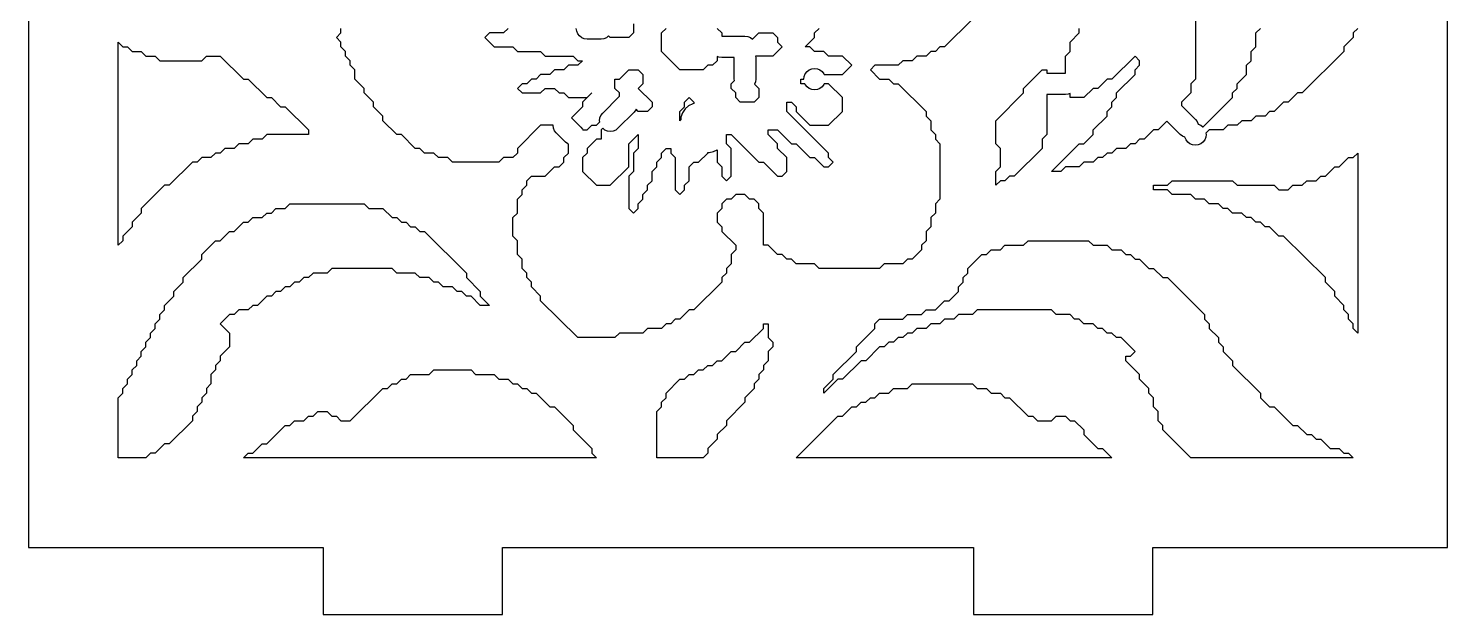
# Model space of a CAD drawing. Header units: millimetres. Extents: x 10 to 410, y 18 to 283.
# Drawn here: x 79 to 142.3, y 21 to 47.1 of the extents above; entities that cross this region are included whole.
import ezdxf

# ---------------------------------------------------------------- set-up
doc = ezdxf.new("R2010")
doc.units = ezdxf.units.MM
doc.layers.add('CUT', color=1, linetype='Continuous')

msp = doc.modelspace()

# ---------------------------------------------------------------- linework, layer by layer
at = {"layer": 'CUT'}
for points in [[(121.134, 147), (121.134, 144), (100.134, 144), (100.134, 147), (92.134, 147), (92.134, 144), (79, 144), (79, 24), (92.134, 24), (92.134, 21), (100.134, 21), (100.134, 24), (121.134, 24), (121.134, 21), (129.134, 21), (129.134, 24), (142.2679, 24), (142.2679, 144), (129.134, 144), (129.134, 147)], [(84.862965, 45.705882), (86.725929, 45.705882), (86.932925, 45.911765), (87.553913, 45.911765), (88.588894, 44.882353), (88.79589, 44.882353), (89.623874, 44.058824), (89.83087, 44.058824), (90.244862, 43.647059), (90.451858, 43.647059), (91.486839, 42.617647), (91.486839, 42.411765), (89.623874, 42.411765), (89.416878, 42.205882), (89.002886, 42.205882), (88.79589, 42), (88.381898, 42), (88.174902, 41.794118), (87.760909, 41.794118), (87.553913, 41.588235), (87.346917, 41.588235), (87.139921, 41.382353), (86.725929, 41.382353), (86.518933, 41.176471), (86.311937, 41.176471), (85.276957, 40.147059), (85.069961, 40.147059), (84.03498, 39.117647), (84.03498, 38.911765), (83.620988, 38.5), (83.620988, 38.294118), (83.206996, 37.882353), (83.206996, 37.676471), (83, 37.470588), (83, 46.529412), (83.206996, 46.323529), (83.413992, 46.323529), (83.620988, 46.117647), (84.03498, 46.117647), (84.241976, 45.911765), (84.655969, 45.911765)], [(108.25352, 43.647059), (108.25352, 43.852941), (108.460516, 44.058824), (108.667512, 43.852941), (108.667512, 43.796855), (108.616261, 43.786583), (108.42909, 43.693944), (108.272274, 43.556018), (108.156499, 43.382204), (108.089655, 43.184349), (108.081985, 43.064683), (108.046524, 43.029412), (108.046524, 43.441176)], [(137.853957, 41.382353), (138.060953, 41.382353), (138.267949, 41.588235), (138.267949, 33.558824), (138.060953, 33.764706), (138.060953, 33.970588), (137.853957, 34.176471), (137.853957, 34.382353), (137.646961, 34.588235), (137.646961, 34.794118), (137.232969, 35.205882), (137.232969, 35.411765), (136.818977, 35.823529), (136.818977, 36.029412), (134.956012, 37.882353), (134.749016, 37.882353), (134.335024, 38.294118), (134.128028, 38.294118), (133.921032, 38.5), (133.714036, 38.5), (133.50704, 38.705882), (133.300044, 38.705882), (133.093048, 38.911765), (132.679055, 38.911765), (132.472059, 39.117647), (132.265063, 39.117647), (132.058067, 39.323529), (131.644075, 39.323529), (131.437079, 39.529412), (131.023087, 39.529412), (130.816091, 39.735294), (129.988107, 39.735294), (129.781111, 39.941176), (129.160122, 39.941176), (129.160122, 40.147059), (129.781111, 40.147059), (129.988107, 40.352941), (132.679055, 40.352941), (132.886052, 40.147059), (134.54202, 40.147059), (134.749016, 39.941176), (135.163008, 39.941176), (135.370004, 40.147059), (135.783996, 40.147059), (135.990992, 40.352941), (136.404985, 40.352941), (136.611981, 40.558824), (136.818977, 40.558824), (137.232969, 40.970588), (137.439965, 40.970588)], [(88.174902, 34.382353), (87.967906, 34.382353), (87.553913, 33.970588), (87.967906, 33.558824), (87.967906, 32.941176), (87.553913, 32.529412), (87.553913, 32.323529), (87.346917, 32.117647), (87.346917, 31.911765), (87.139921, 31.705882), (87.139921, 31.294118), (86.932925, 31.088235), (86.932925, 30.882353), (86.725929, 30.676471), (86.725929, 30.470588), (86.518933, 30.264706), (86.518933, 30.058824), (86.311937, 29.852941), (86.311937, 29.647059), (85.276957, 28.617647), (85.069961, 28.617647), (84.655969, 28.205882), (84.448972, 28.205882), (84.241976, 28), (83, 28), (83, 30.676471), (83.206996, 30.882353), (83.206996, 31.088235), (83.413992, 31.294118), (83.413992, 31.5), (83.620988, 31.705882), (83.620988, 31.911765), (83.827984, 32.117647), (83.827984, 32.323529), (84.03498, 32.529412), (84.03498, 32.735294), (84.241976, 32.941176), (84.241976, 33.147059), (84.448972, 33.352941), (84.448972, 33.558824), (84.655969, 33.764706), (84.655969, 33.970588), (84.862965, 34.176471), (84.862965, 34.382353), (85.069961, 34.588235), (85.069961, 34.794118), (85.483953, 35.205882), (85.483953, 35.411765), (85.897945, 35.823529), (85.897945, 36.029412), (86.725929, 36.852941), (86.725929, 37.058824), (87.346917, 37.676471), (87.553913, 37.676471), (87.967906, 38.088235), (88.174902, 38.088235), (88.588894, 38.5), (88.79589, 38.5), (89.002886, 38.705882), (89.416878, 38.705882), (89.623874, 38.911765), (89.83087, 38.911765), (90.037866, 39.117647), (90.451858, 39.117647), (90.658854, 39.323529), (93.970791, 39.323529), (94.177787, 39.117647), (94.798776, 39.117647), (95.212768, 38.705882), (95.419764, 38.705882), (95.62676, 38.5), (95.833756, 38.5), (96.040752, 38.294118), (96.247748, 38.294118), (96.454744, 38.088235), (96.66174, 38.088235), (98.524705, 36.235294), (98.524705, 36.029412), (99.145693, 35.411765), (99.145693, 35.205882), (99.559685, 34.794118), (99.145693, 34.794118), (98.731701, 35.205882), (98.524705, 35.205882), (98.317709, 35.411765), (98.110713, 35.411765), (97.903717, 35.617647), (97.489725, 35.617647), (97.282728, 35.823529), (97.075732, 35.823529), (96.868736, 36.029412), (96.454744, 36.029412), (96.247748, 36.235294), (95.419764, 36.235294), (95.212768, 36.441176), (92.521819, 36.441176), (92.314823, 36.235294), (91.693835, 36.235294), (91.486839, 36.029412), (91.279843, 36.029412), (91.072847, 35.823529), (90.86585, 35.823529), (90.658854, 35.617647), (90.451858, 35.617647), (90.244862, 35.411765), (90.037866, 35.411765), (89.83087, 35.205882), (89.623874, 35.205882), (89.209882, 34.794118), (89.002886, 34.794118), (88.79589, 34.588235), (88.381898, 34.588235)], [(128.953126, 31.088235), (128.539134, 31.5), (128.539134, 31.705882), (127.918146, 32.323529), (127.918146, 32.529412), (128.125142, 32.529412), (128.332138, 32.735294), (127.71115, 33.352941), (127.504154, 33.352941), (127.297158, 33.558824), (127.090162, 33.558824), (126.883166, 33.764706), (126.67617, 33.764706), (126.469174, 33.970588), (126.055181, 33.970588), (125.848185, 34.176471), (125.641189, 34.176471), (125.434193, 34.382353), (124.813205, 34.382353), (124.606209, 34.588235), (121.294272, 34.588235), (121.087276, 34.382353), (120.466288, 34.382353), (120.259292, 34.176471), (119.845299, 34.176471), (119.638303, 33.970588), (119.224311, 33.970588), (119.017315, 33.764706), (118.603323, 33.764706), (118.396327, 33.558824), (118.189331, 33.558824), (117.982335, 33.352941), (117.775339, 33.352941), (117.568343, 33.147059), (117.361347, 33.147059), (117.154351, 32.941176), (116.947355, 32.941176), (116.326366, 32.323529), (116.11937, 32.323529), (115.291386, 31.5), (115.08439, 31.5), (114.463402, 30.882353), (114.463402, 31.088235), (114.877394, 31.5), (114.877394, 31.705882), (115.912374, 32.735294), (115.912374, 32.941176), (116.740358, 33.764706), (116.740358, 33.970588), (116.947355, 34.176471), (117.982335, 34.176471), (118.189331, 34.382353), (118.810319, 34.382353), (119.017315, 34.588235), (119.431307, 34.588235), (119.845299, 35), (120.052296, 35), (120.466288, 35.411765), (120.466288, 35.617647), (120.673284, 35.823529), (120.673284, 36.029412), (120.88028, 36.235294), (120.88028, 36.441176), (121.501268, 37.058824), (121.708264, 37.058824), (121.91526, 37.264706), (122.329252, 37.264706), (122.536248, 37.470588), (123.364233, 37.470588), (123.571229, 37.676471), (126.262177, 37.676471), (126.469174, 37.470588), (127.090162, 37.470588), (127.297158, 37.264706), (127.71115, 37.264706), (127.918146, 37.058824), (128.125142, 37.058824), (128.332138, 36.852941), (128.539134, 36.852941), (128.953126, 36.441176), (129.160122, 36.441176), (129.574114, 36.029412), (129.781111, 36.029412), (131.437079, 34.382353), (131.437079, 34.176471), (131.644075, 33.970588), (131.644075, 33.764706), (132.058067, 33.352941), (132.058067, 33.147059), (132.265063, 32.941176), (132.265063, 32.735294), (132.679055, 32.323529), (132.679055, 32.117647), (133.921032, 30.882353), (133.921032, 30.676471), (134.335024, 30.264706), (134.54202, 30.264706), (135.370004, 29.441176), (135.577, 29.441176), (135.990992, 29.029412), (136.197989, 29.029412), (136.404985, 28.823529), (136.611981, 28.823529), (137.025973, 28.411765), (137.439965, 28.411765), (137.646961, 28.205882), (137.853957, 28.205882), (138.060953, 28), (130.816091, 28), (129.574114, 29.235294), (129.574114, 29.441176), (129.367118, 29.647059), (129.367118, 30.058824), (129.160122, 30.264706), (129.160122, 30.676471), (128.953126, 30.882353)], [(111.979449, 32.735294), (111.979449, 32.323529), (111.772453, 32.117647), (111.772453, 31.911765), (111.565457, 31.705882), (111.565457, 31.5), (111.358461, 31.294118), (111.358461, 31.088235), (110.944469, 30.676471), (110.944469, 30.470588), (110.116484, 29.647059), (110.116484, 29.441176), (109.702492, 29.029412), (109.702492, 28.823529), (109.2885, 28.411765), (109.2885, 28.205882), (109.081504, 28), (107.011543, 28), (107.011543, 30.058824), (107.21854, 30.264706), (107.21854, 30.470588), (107.425536, 30.676471), (107.425536, 30.882353), (108.046524, 31.5), (108.25352, 31.5), (108.460516, 31.705882), (108.667512, 31.705882), (108.874508, 31.911765), (109.081504, 31.911765), (109.2885, 32.117647), (109.495496, 32.117647), (109.702492, 32.323529), (109.909488, 32.323529), (110.32348, 32.735294), (110.530477, 32.735294), (110.944469, 33.147059), (111.151465, 33.147059), (111.772453, 33.764706), (111.772453, 33.970588), (111.979449, 33.970588), (111.979449, 33.352941), (112.186445, 33.147059), (112.186445, 32.941176)], [(89.623874, 28.617647), (90.451858, 29.441176), (90.658854, 29.441176), (90.86585, 29.647059), (91.279843, 29.647059), (91.486839, 29.852941), (91.693835, 29.852941), (91.900831, 30.058824), (92.314823, 30.058824), (92.521819, 29.852941), (92.728815, 29.852941), (92.935811, 29.647059), (93.349803, 29.647059), (94.798776, 31.088235), (95.005772, 31.088235), (95.212768, 31.294118), (95.419764, 31.294118), (95.62676, 31.5), (95.833756, 31.5), (96.040752, 31.705882), (96.868736, 31.705882), (97.075732, 31.911765), (98.731701, 31.911765), (98.938697, 31.705882), (99.766681, 31.705882), (99.973677, 31.5), (100.387669, 31.5), (100.594665, 31.294118), (100.801662, 31.294118), (101.008658, 31.088235), (101.215654, 31.088235), (101.42265, 30.882353), (101.629646, 30.882353), (102.250634, 30.264706), (102.45763, 30.264706), (103.285614, 29.441176), (103.285614, 29.235294), (104.113599, 28.411765), (104.113599, 28.205882), (104.320595, 28), (88.588894, 28), (88.79589, 28.205882), (89.002886, 28.205882), (89.416878, 28.617647)], [(125.227197, 29.852941), (125.434193, 29.647059), (125.641189, 29.647059), (126.055181, 29.235294), (126.055181, 29.029412), (126.67617, 28.411765), (126.883166, 28.411765), (127.297158, 28), (113.221425, 28), (115.08439, 29.852941), (115.291386, 29.852941), (115.705378, 30.264706), (115.912374, 30.264706), (116.11937, 30.470588), (116.326366, 30.470588), (116.533362, 30.676471), (116.740358, 30.676471), (116.947355, 30.882353), (117.361347, 30.882353), (117.568343, 31.088235), (118.189331, 31.088235), (118.396327, 31.294118), (121.087276, 31.294118), (121.294272, 31.088235), (121.708264, 31.088235), (121.91526, 30.882353), (122.329252, 30.882353), (122.536248, 30.676471), (122.743244, 30.676471), (123.571229, 29.852941), (123.778225, 29.852941), (123.985221, 29.647059), (124.606209, 29.647059), (124.813205, 29.852941)]]:
    msp.add_lwpolyline(points, close=True, dxfattribs=at)
for points in [[(121.087276, 47.558824), (119.845299, 46.323529), (119.638303, 46.323529), (119.431307, 46.117647), (119.224311, 46.117647), (119.017315, 45.911765), (118.603323, 45.911765), (118.396327, 45.705882), (117.982335, 45.705882), (117.775339, 45.5), (116.740358, 45.5), (116.533362, 45.294118), (116.947355, 44.882353), (117.361347, 44.882353), (117.568343, 44.676471), (117.775339, 44.676471), (119.017315, 43.441176), (119.017315, 43.235294), (119.224311, 43.029412), (119.224311, 42.617647), (119.431307, 42.411765), (119.431307, 42.205882), (119.638303, 42), (119.638303, 39.529412), (119.431307, 39.323529), (119.431307, 38.911765), (119.224311, 38.705882), (119.224311, 38.294118), (119.017315, 38.088235), (119.017315, 37.676471), (118.810319, 37.470588), (118.810319, 37.264706), (118.396327, 36.852941), (118.189331, 36.852941), (117.982335, 36.647059), (117.154351, 36.647059), (116.947355, 36.441176), (114.256406, 36.441176), (114.04941, 36.647059), (113.221425, 36.647059), (113.014429, 36.852941), (112.807433, 36.852941), (112.600437, 37.058824), (112.393441, 37.058824), (111.979449, 37.470588), (111.772453, 37.470588), (111.772453, 38.911765), (111.565457, 39.117647), (111.565457, 39.323529), (111.358461, 39.529412), (111.151465, 39.529412), (110.944469, 39.735294), (110.530477, 39.735294), (110.32348, 39.529412), (110.116484, 39.529412), (109.909488, 39.323529), (109.909488, 39.117647), (109.702492, 38.911765), (109.702492, 38.5), (109.909488, 38.294118), (109.909488, 38.088235), (110.530477, 37.470588), (110.530477, 37.264706), (110.32348, 37.058824), (110.32348, 36.647059), (110.116484, 36.441176), (110.116484, 36.235294), (109.909488, 36.029412), (109.909488, 35.823529), (108.667512, 34.588235), (108.460516, 34.588235), (108.046524, 34.176471), (107.839528, 34.176471), (107.632532, 33.970588), (107.425536, 33.970588), (107.21854, 33.764706), (106.597551, 33.764706), (106.390555, 33.558824), (105.355575, 33.558824), (105.148579, 33.352941), (103.49261, 33.352941), (101.836642, 35), (101.836642, 35.205882), (101.42265, 35.617647), (101.42265, 35.823529), (101.215654, 36.029412), (101.215654, 36.235294), (101.008658, 36.441176), (101.008658, 36.852941), (100.801662, 37.058824), (100.801662, 37.676471), (100.594665, 37.882353), (100.594665, 38.705882), (100.801662, 38.911765), (100.801662, 39.529412), (101.008658, 39.735294), (101.008658, 39.941176), (101.215654, 40.147059), (101.215654, 40.352941), (101.42265, 40.558824), (102.043638, 40.558824), (102.45763, 40.970588), (102.664626, 40.970588), (102.871622, 41.176471), (102.871622, 41.382353), (103.078618, 41.588235), (103.078618, 41.979325), (103.04226, 41.9945), (102.943055, 42.071049), (102.531297, 42.485035), (102.455284, 42.584652), (102.407644, 42.700547), (102.391791, 42.823529), (101.836642, 42.823529), (100.801662, 41.794118), (100.801662, 41.588235), (100.594665, 41.382353), (100.180673, 41.382353), (99.973677, 41.176471), (97.903717, 41.176471), (97.696721, 41.382353), (97.282728, 41.382353), (97.075732, 41.588235), (96.66174, 41.588235), (96.454744, 41.794118), (96.247748, 41.794118), (95.62676, 42.411765), (95.419764, 42.411765), (94.798776, 43.029412), (94.798776, 43.235294), (94.384784, 43.647059), (94.384784, 43.852941), (93.970791, 44.264706), (93.970791, 44.470588), (93.556799, 44.882353), (93.556799, 45.294118), (93.349803, 45.5), (93.349803, 45.705882), (93.142807, 45.911765), (93.142807, 46.117647), (92.935811, 46.323529), (92.935811, 46.529412), (92.728815, 46.735294), (92.935811, 46.941176), (92.935811, 47.147059)], [(131.023087, 47.764706), (131.023087, 44.882353), (130.816091, 44.676471), (130.816091, 44.264706), (130.402099, 43.852941), (130.402099, 43.707003), (130.436037, 43.680815), (131.024001, 43.08967), (131.100014, 42.990054), (131.147129, 42.875434), (131.14732, 42.875409), (131.263087, 42.827457), (131.362498, 42.751176), (131.363293, 42.75014), (132.679055, 44.058824), (132.679055, 44.264706), (132.886052, 44.470588), (132.886052, 44.676471), (133.300044, 45.088235), (133.300044, 45.5), (133.50704, 45.705882), (133.50704, 46.117647), (133.714036, 46.323529), (133.714036, 46.941176), (133.921032, 47.147059)], [(100.387669, 47.147059), (100.180673, 46.941176), (99.559685, 46.941176), (99.352689, 46.735294), (99.766681, 46.323529), (100.594665, 46.323529), (100.801662, 46.117647), (101.836642, 46.117647), (102.043638, 45.911765), (103.285614, 45.911765), (103.49261, 45.705882), (103.699606, 45.705882), (103.49261, 45.5), (103.078618, 45.5), (102.871622, 45.294118), (102.45763, 45.294118), (102.250634, 45.088235), (101.836642, 45.088235), (101.629646, 44.882353), (101.42265, 44.882353), (101.215654, 44.676471), (101.008658, 44.676471), (100.801662, 44.470588), (101.008658, 44.264706), (101.836642, 44.264706), (102.043638, 44.470588), (102.45763, 44.470588), (102.664626, 44.264706), (102.871622, 44.264706), (103.078618, 44.058824), (103.906603, 44.058824), (104.113599, 44.264706), (103.699606, 43.852941), (103.699606, 43.647059), (103.211948, 43.162024), (103.623706, 42.748038), (103.699719, 42.648421), (103.712369, 42.617647), (103.906603, 42.617647), (104.113599, 42.823529), (104.320595, 42.823529), (104.469214, 42.971349), (104.461585, 43.028117), (104.477605, 43.152394), (104.525245, 43.26829), (104.601257, 43.367906), (105.321835, 44.092382), (105.355575, 44.118416), (105.355575, 44.264706), (105.148579, 44.470588), (105.148579, 44.882353), (105.355575, 44.882353), (105.769567, 45.294118), (106.183559, 45.294118), (106.390555, 45.088235), (106.390555, 44.676471), (106.183559, 44.470588), (106.804547, 43.852941), (106.804547, 43.647059), (106.597551, 43.441176), (106.183559, 43.441176), (106.087445, 43.536774), (106.078499, 43.51501), (106.002486, 43.415393), (105.281908, 42.690917), (105.182703, 42.614368), (105.067066, 42.566104), (104.942878, 42.549414), (104.818601, 42.565434), (104.702705, 42.613074), (104.603088, 42.689086), (104.601494, 42.691153), (104.527591, 42.617647), (104.527591, 42.205882), (104.320595, 42.205882), (103.906603, 41.794118), (103.906603, 41.588235), (103.699606, 41.382353), (103.699606, 40.764706), (104.320595, 40.147059), (104.941583, 40.147059), (105.769567, 40.970588), (105.769567, 42), (106.183559, 42.411765), (106.183559, 41.794118), (105.976563, 41.588235), (105.976563, 40.764706), (105.769567, 40.558824), (105.769567, 39.117647), (105.976563, 38.911765), (106.183559, 39.117647), (106.183559, 39.323529), (106.390555, 39.529412), (106.390555, 39.735294), (106.597551, 39.941176), (106.597551, 40.147059), (106.804547, 40.352941), (106.804547, 40.764706), (107.011543, 40.970588), (107.011543, 41.176471), (107.21854, 41.382353), (107.21854, 41.588235), (107.425536, 41.794118), (107.632532, 41.794118), (107.632532, 41.588235), (107.839528, 41.382353), (107.839528, 39.941176), (108.046524, 39.735294), (108.25352, 39.941176), (108.25352, 40.147059), (108.460516, 40.352941), (108.460516, 40.970588), (108.667512, 41.176471), (108.874508, 41.176471), (109.2885, 41.588235), (109.2885, 41.616981), (109.341977, 41.613554), (109.546747, 41.654593), (109.702492, 41.731679), (109.702492, 41.176471), (109.909488, 40.970588), (109.909488, 40.558824), (110.116484, 40.352941), (110.32348, 40.558824), (110.32348, 41.794118), (110.116484, 42), (110.116484, 42.411765), (110.32348, 42.411765), (111.565457, 41.176471), (111.772453, 41.176471), (112.393441, 40.558824), (112.600437, 40.558824), (112.807433, 40.764706), (112.807433, 41.382353), (112.393441, 41.794118), (112.393441, 42), (111.979449, 42.411765), (111.979449, 42.617647), (112.393441, 42.617647), (113.014429, 42), (113.221425, 42), (113.842414, 41.382353), (114.04941, 41.382353), (114.463402, 40.970588), (114.670398, 40.970588), (114.877394, 41.176471), (114.670398, 41.382353), (114.670398, 41.588235), (112.807433, 43.441176), (112.807433, 43.852941), (113.014429, 43.852941), (113.221425, 43.647059), (113.221425, 43.441176), (113.842414, 42.823529), (114.670398, 42.823529), (115.291386, 43.441176), (115.291386, 44.058824), (114.670398, 44.676471), (114.479234, 44.676471), (114.465102, 44.642353), (114.388821, 44.542942), (114.28941, 44.466661), (114.173643, 44.418709), (114.04941, 44.402353), (113.925177, 44.418709), (113.80941, 44.466661), (113.709998, 44.542942), (113.633717, 44.642353), (113.619585, 44.676471), (113.428421, 44.676471), (113.428421, 44.882353), (113.56941, 44.882353), (113.585765, 45.006586), (113.633717, 45.122353), (113.709998, 45.221764), (113.80941, 45.298045), (113.925177, 45.345997), (114.04941, 45.362353), (114.173643, 45.345997), (114.28941, 45.298045), (114.388821, 45.221764), (114.465102, 45.122353), (114.479234, 45.088235), (115.291386, 45.088235), (115.705378, 45.5), (115.291386, 45.911765), (114.670398, 45.911765), (114.463402, 46.117647), (114.04941, 46.117647), (113.842414, 46.323529), (113.635418, 46.323529), (114.04941, 46.735294), (114.04941, 46.941176), (114.256406, 47.147059)], [(105.976563, 47.352941), (105.976563, 46.941176), (105.769567, 46.735294), (104.941583, 46.735294), (104.867797, 46.808683), (104.867002, 46.807648), (104.767591, 46.731367), (104.651824, 46.683414), (104.527591, 46.667059), (103.906603, 46.667059), (103.782369, 46.683414), (103.666603, 46.731367), (103.567191, 46.807648), (103.49091, 46.907059), (103.442958, 47.022826), (103.426603, 47.147059)], [(109.702492, 47.147059), (109.909488, 46.941176), (109.909488, 46.803529), (110.944469, 46.803529), (111.068702, 46.787174), (111.184469, 46.739222), (111.28388, 46.662941), (111.284675, 46.661905), (111.565457, 46.941176), (112.186445, 46.941176), (112.393441, 46.735294), (112.393441, 46.529412), (112.600437, 46.323529), (112.186445, 45.911765), (111.415485, 45.911765), (111.424469, 45.843529), (111.424469, 44.882353), (111.408113, 44.75812), (111.369673, 44.665318), (111.565457, 44.470588), (111.565457, 44.058824), (111.358461, 43.852941), (110.737473, 43.852941), (110.530477, 44.058824), (110.530477, 44.264706), (110.32348, 44.470588), (110.32348, 44.676471), (110.472111, 44.824302), (110.464469, 44.882353), (110.464469, 45.843529), (109.909488, 45.843529), (109.785255, 45.859885), (109.702492, 45.894167), (109.702492, 45.705882), (109.495496, 45.5), (109.2885, 45.5), (109.081504, 45.294118), (108.046524, 45.294118), (107.21854, 46.117647), (107.21854, 46.941176), (107.425536, 47.147059)], [(138.267949, 47.147059), (138.060953, 46.941176), (138.060953, 46.735294), (137.646961, 46.323529), (137.646961, 46.117647), (135.783996, 44.264706), (135.577, 44.264706), (135.163008, 43.852941), (134.956012, 43.852941), (134.54202, 43.441176), (134.335024, 43.441176), (134.128028, 43.235294), (133.714036, 43.235294), (133.50704, 43.029412), (133.093048, 43.029412), (132.886052, 42.823529), (132.472059, 42.823529), (132.265063, 42.617647), (131.644075, 42.617647), (131.495444, 42.469816), (131.503087, 42.411765), (131.486731, 42.287532), (131.438779, 42.171765), (131.362498, 42.072353), (131.263087, 41.996073), (131.14732, 41.94812), (131.023087, 41.931765), (130.898854, 41.94812), (130.783087, 41.996073), (130.683676, 42.072353), (130.607395, 42.171765), (130.559443, 42.287532), (130.55942, 42.287703), (130.558192, 42.287868), (130.442555, 42.336133), (130.34335, 42.412681), (129.755386, 43.003826), (129.367118, 42.617647), (129.160122, 42.617647), (128.74613, 42.205882), (128.539134, 42.205882), (128.332138, 42), (128.125142, 42), (127.918146, 41.794118), (127.504154, 41.794118), (127.297158, 41.588235), (127.090162, 41.588235), (126.883166, 41.382353), (126.67617, 41.382353), (126.469174, 41.176471), (126.055181, 41.176471), (125.848185, 40.970588), (125.227197, 40.970588), (125.020201, 40.764706), (124.606209, 40.764706), (125.848185, 42), (126.055181, 42), (126.469174, 42.411765), (126.469174, 42.617647), (127.090162, 43.235294), (127.090162, 43.441176), (127.297158, 43.647059), (127.297158, 43.852941), (127.504154, 44.058824), (127.504154, 44.264706), (128.332138, 45.088235), (128.332138, 45.294118), (128.539134, 45.5), (128.539134, 45.705882), (128.332138, 45.911765), (127.297158, 44.882353), (127.090162, 44.882353), (126.67617, 44.470588), (126.469174, 44.470588), (126.055181, 44.058824), (125.434193, 44.058824), (125.434193, 44.247108), (125.35143, 44.212826), (125.227197, 44.196471), (124.399213, 44.196471), (124.399213, 42.411765), (124.192217, 42.205882), (124.192217, 41.794118), (122.95024, 40.558824), (122.743244, 40.558824), (122.536248, 40.352941), (122.329252, 40.352941), (122.122256, 40.147059), (122.122256, 40.764706), (122.329252, 40.970588), (122.329252, 41.794118), (122.122256, 42), (122.122256, 43.029412), (123.364233, 44.264706), (123.364233, 44.470588), (124.192217, 45.294118), (124.399213, 45.294118), (124.399213, 45.156471), (125.227197, 45.156471), (125.227197, 45.911765), (125.434193, 46.117647), (125.434193, 46.529412), (125.848185, 46.941176), (125.848185, 47.147059)]]:
    msp.add_lwpolyline(points, dxfattribs=at)

doc.saveas('drawing.dxf')
